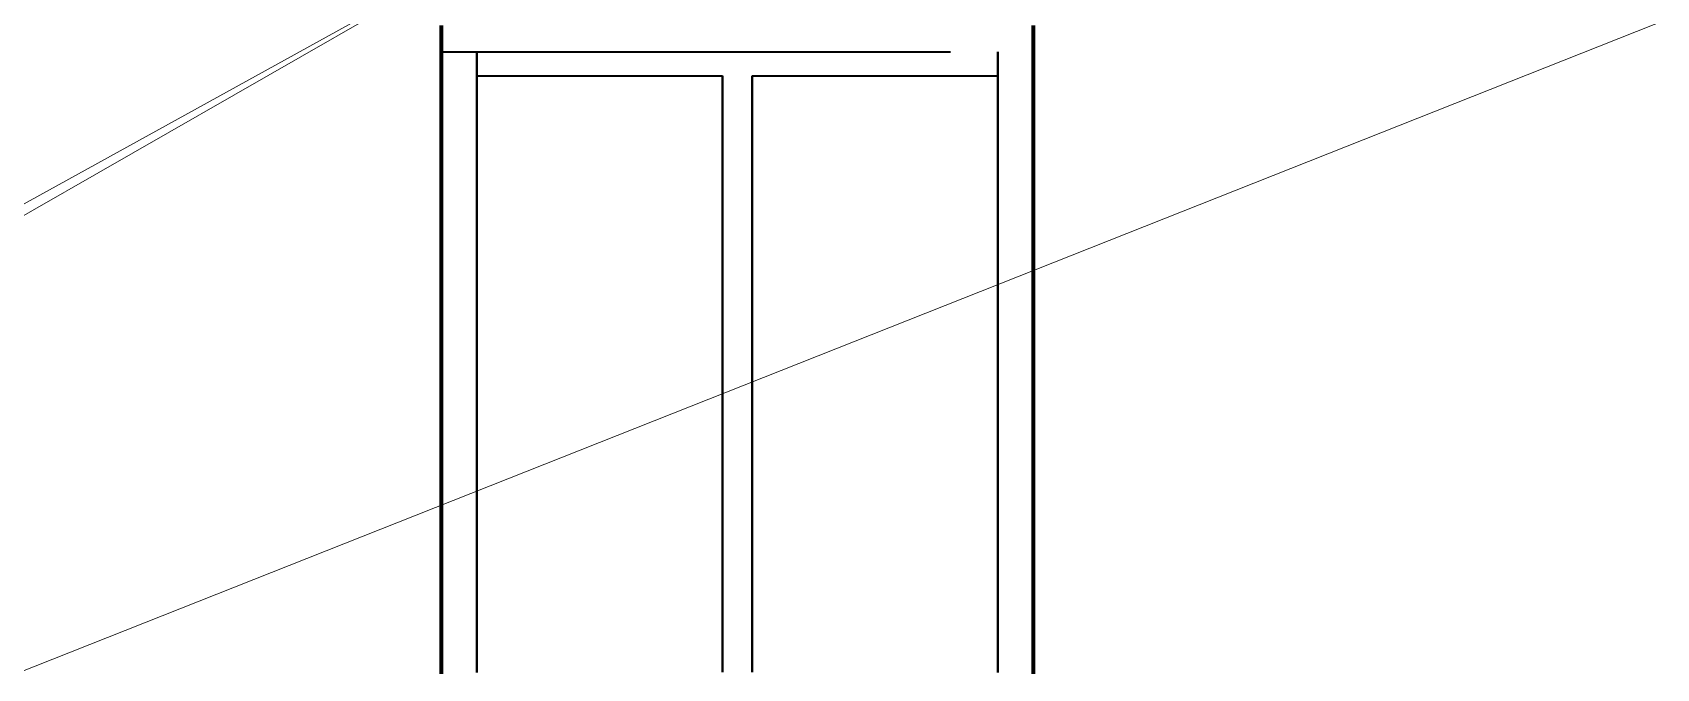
# Model space of a CAD drawing. Header units: millimetres. Extents: x 0 to 2208, y 0 to 420.
# Drawn here: x 104.63 to 118.35, y 164.36 to 169.73 of the extents above; entities that cross this region are included whole.
import ezdxf

# ---------------------------------------------------------------- set-up
doc = ezdxf.new("R2010")
doc.units = ezdxf.units.MM
doc.linetypes.add('IRAM-E-TRAZOS', pattern=[5, 4, -1])
for name, color, linetype, lineweight in [('01-VISIBLE', 7, 'CONTINUOUS', 70), ('02-OCULTA', 4, 'IRAM-E-TRAZOS', 35), ('08-FINA', 5, 'CONTINUOUS', 18)]:
    doc.layers.add(name, color=color, linetype=linetype, lineweight=lineweight)

msp = doc.modelspace()

# ---------------------------------------------------------------- linework, layer by layer
at = {"layer": '01-VISIBLE'}
for points in [[(108.084, 169.791), (108.084, 169.716), (108.084, 169.641), (108.084, 169.566), (108.084, 169.491), (108.084, 169.416), (108.084, 169.341), (108.084, 169.266), (108.084, 169.191), (108.084, 169.116), (108.084, 169.041), (108.084, 168.966), (108.084, 168.891), (108.084, 168.816), (108.084, 168.741), (108.084, 168.666), (108.084, 168.591), (108.084, 168.516), (108.084, 168.441), (108.084, 168.366), (108.084, 168.291), (108.084, 168.216), (108.084, 168.141), (108.084, 168.066), (108.084, 167.991), (108.084, 167.916), (108.084, 167.841), (108.084, 167.766), (108.084, 167.691), (108.084, 167.616), (108.084, 167.541), (108.084, 167.466), (108.084, 167.391), (108.084, 167.316), (108.084, 167.241), (108.084, 167.166), (108.084, 167.091), (108.084, 167.016), (108.084, 166.941), (108.084, 166.866), (108.084, 166.791), (108.084, 166.716), (108.084, 166.641), (108.084, 166.566), (108.084, 166.491), (108.084, 166.416), (108.084, 166.341), (108.084, 166.266), (108.084, 166.191), (108.084, 166.116), (108.084, 166.041), (108.084, 165.966), (108.084, 165.891), (108.084, 165.816), (108.084, 165.741), (108.084, 165.666), (108.084, 165.591), (108.084, 165.516), (108.084, 165.441), (108.084, 165.366), (108.084, 165.291), (108.084, 165.216), (108.084, 165.141), (108.084, 165.066), (108.084, 164.991), (108.084, 164.916), (108.084, 164.841), (108.084, 164.766), (108.084, 164.691), (108.084, 164.616), (108.084, 164.541), (108.084, 164.466), (108.084, 164.391), (108.084, 164.316)], [(113.084, 169.791), (113.084, 169.716), (113.084, 169.641), (113.084, 169.566), (113.084, 169.491), (113.084, 169.416), (113.084, 169.341), (113.084, 169.266), (113.084, 169.191), (113.084, 169.116), (113.084, 169.041), (113.084, 168.966), (113.084, 168.891), (113.084, 168.816), (113.084, 168.741), (113.084, 168.666), (113.084, 168.591), (113.084, 168.516), (113.084, 168.441), (113.084, 168.366), (113.084, 168.291), (113.084, 168.216), (113.084, 168.141), (113.084, 168.066), (113.084, 167.991), (113.084, 167.916), (113.084, 167.841), (113.084, 167.766), (113.084, 167.691), (113.084, 167.616), (113.084, 167.541), (113.084, 167.466), (113.084, 167.391), (113.084, 167.316), (113.084, 167.241), (113.084, 167.166), (113.084, 167.091), (113.084, 167.016), (113.084, 166.941), (113.084, 166.866), (113.084, 166.791), (113.084, 166.716), (113.084, 166.641), (113.084, 166.566), (113.084, 166.491), (113.084, 166.416), (113.084, 166.341), (113.084, 166.266), (113.084, 166.191), (113.084, 166.116), (113.084, 166.041), (113.084, 165.966), (113.084, 165.891), (113.084, 165.816), (113.084, 165.741), (113.084, 165.666), (113.084, 165.591), (113.084, 165.516), (113.084, 165.441), (113.084, 165.366), (113.084, 165.291), (113.084, 165.216), (113.084, 165.141), (113.084, 165.066), (113.084, 164.991), (113.084, 164.916), (113.084, 164.841), (113.084, 164.766), (113.084, 164.691), (113.084, 164.616), (113.084, 164.541), (113.084, 164.466), (113.084, 164.391), (113.084, 164.316)]]:
    msp.add_lwpolyline(points, dxfattribs=at)
at = {"layer": '02-OCULTA'}
for p, q in [((108.084, 169.566), (113.084, 169.566)), ((108.384, 169.566), (112.784, 169.566)), ((108.384, 169.366), (110.459, 169.366)), ((110.709, 169.366), (112.784, 169.366))]:
    msp.add_line(p, q, dxfattribs=at)
for points in [[(108.084, 164.316), (108.084, 164.391), (108.084, 164.466), (108.084, 164.541), (108.084, 164.616), (108.084, 164.691), (108.084, 164.766), (108.084, 164.841), (108.084, 164.916), (108.084, 164.991), (108.084, 165.066), (108.084, 165.141), (108.084, 165.216), (108.084, 165.291), (108.084, 165.366), (108.084, 165.441), (108.084, 165.516), (108.084, 165.591), (108.084, 165.666), (108.084, 165.741), (108.084, 165.816), (108.084, 165.891), (108.084, 165.966), (108.084, 166.041), (108.084, 166.116), (108.084, 166.191), (108.084, 166.266), (108.084, 166.341), (108.084, 166.416), (108.084, 166.491), (108.084, 166.566), (108.084, 166.641), (108.084, 166.716), (108.084, 166.791), (108.084, 166.866), (108.084, 166.941), (108.084, 167.016), (108.084, 167.091), (108.084, 167.166), (108.084, 167.241), (108.084, 167.316), (108.084, 167.391), (108.084, 167.466), (108.084, 167.541), (108.084, 167.616), (108.084, 167.691), (108.084, 167.766), (108.084, 167.841), (108.084, 167.916), (108.084, 167.991), (108.084, 168.066), (108.084, 168.141), (108.084, 168.216), (108.084, 168.291), (108.084, 168.366), (108.084, 168.441), (108.084, 168.516), (108.084, 168.591), (108.084, 168.666), (108.084, 168.741), (108.084, 168.816), (108.084, 168.891), (108.084, 168.966), (108.084, 169.041), (108.084, 169.116), (108.084, 169.191), (108.084, 169.266), (108.084, 169.341), (108.084, 169.416), (108.084, 169.491), (108.084, 169.566), (108.084, 169.641), (108.084, 169.716), (108.084, 169.791)], [(113.084, 164.316), (113.084, 164.391), (113.084, 164.466), (113.084, 164.541), (113.084, 164.616), (113.084, 164.691), (113.084, 164.766), (113.084, 164.841), (113.084, 164.916), (113.084, 164.991), (113.084, 165.066), (113.084, 165.141), (113.084, 165.216), (113.084, 165.291), (113.084, 165.366), (113.084, 165.441), (113.084, 165.516), (113.084, 165.591), (113.084, 165.666), (113.084, 165.741), (113.084, 165.816), (113.084, 165.891), (113.084, 165.966), (113.084, 166.041), (113.084, 166.116), (113.084, 166.191), (113.084, 166.266), (113.084, 166.341), (113.084, 166.416), (113.084, 166.491), (113.084, 166.566), (113.084, 166.641), (113.084, 166.716), (113.084, 166.791), (113.084, 166.866), (113.084, 166.941), (113.084, 167.016), (113.084, 167.091), (113.084, 167.166), (113.084, 167.241), (113.084, 167.316), (113.084, 167.391), (113.084, 167.466), (113.084, 167.541), (113.084, 167.616), (113.084, 167.691), (113.084, 167.766), (113.084, 167.841), (113.084, 167.916), (113.084, 167.991), (113.084, 168.066), (113.084, 168.141), (113.084, 168.216), (113.084, 168.291), (113.084, 168.366), (113.084, 168.441), (113.084, 168.516), (113.084, 168.591), (113.084, 168.666), (113.084, 168.741), (113.084, 168.816), (113.084, 168.891), (113.084, 168.966), (113.084, 169.041), (113.084, 169.116), (113.084, 169.191), (113.084, 169.266), (113.084, 169.341), (113.084, 169.416), (113.084, 169.491), (113.084, 169.566), (113.084, 169.641), (113.084, 169.716), (113.084, 169.791)], [(108.084, 169.566), (108.084, 169.512), (108.084, 169.458), (108.084, 169.404), (108.084, 169.35), (108.084, 169.296), (108.084, 169.242), (108.084, 169.188), (108.084, 169.134), (108.084, 169.08), (108.084, 169.026), (108.084, 168.972), (108.084, 168.918), (108.084, 168.864), (108.084, 168.81), (108.084, 168.756), (108.084, 168.702), (108.084, 168.648), (108.084, 168.594), (108.084, 168.54), (108.084, 168.486), (108.084, 168.432), (108.084, 168.378), (108.084, 168.324), (108.084, 168.27), (108.084, 168.216), (108.084, 168.162), (108.084, 168.108), (108.084, 168.054), (108.084, 168), (108.084, 167.946), (108.084, 167.892), (108.084, 167.838), (108.084, 167.784), (108.084, 167.73), (108.084, 167.676), (108.084, 167.622), (108.084, 167.568), (108.084, 167.514), (108.084, 167.46), (108.084, 167.406), (108.084, 167.352), (108.084, 167.298), (108.084, 167.244), (108.084, 167.19), (108.084, 167.136), (108.084, 167.082), (108.084, 167.028), (108.084, 166.974), (108.084, 166.92), (108.084, 166.866), (108.084, 166.812), (108.084, 166.758), (108.084, 166.704), (108.084, 166.65), (108.084, 166.596), (108.084, 166.542), (108.084, 166.488), (108.084, 166.434), (108.084, 166.38), (108.084, 166.326), (108.084, 166.272), (108.084, 166.218), (108.084, 166.164), (108.084, 166.11), (108.084, 166.056), (108.084, 166.002), (108.084, 165.948), (108.084, 165.894), (108.084, 165.84), (108.084, 165.786), (108.084, 165.732), (108.084, 165.678), (108.084, 165.624), (108.084, 165.57), (108.084, 165.516), (108.084, 165.462), (108.084, 165.408), (108.084, 165.354), (108.084, 165.3), (108.084, 165.246), (108.084, 165.192), (108.084, 165.138), (108.084, 165.084), (108.084, 165.03), (108.084, 164.976), (108.084, 164.922), (108.084, 164.868), (108.084, 164.814), (108.084, 164.76), (108.084, 164.706), (108.084, 164.652), (108.084, 164.598), (108.084, 164.544), (108.084, 164.49), (108.084, 164.436), (108.084, 164.382), (108.084, 164.328)], [(108.084, 164.328), (108.084, 164.382), (108.084, 164.436), (108.084, 164.49), (108.084, 164.544), (108.084, 164.598), (108.084, 164.652), (108.084, 164.706), (108.084, 164.76), (108.084, 164.814), (108.084, 164.868), (108.084, 164.922), (108.084, 164.976), (108.084, 165.03), (108.084, 165.084), (108.084, 165.138), (108.084, 165.192), (108.084, 165.246), (108.084, 165.3), (108.084, 165.354), (108.084, 165.408), (108.084, 165.462), (108.084, 165.516), (108.084, 165.57), (108.084, 165.624), (108.084, 165.678), (108.084, 165.732), (108.084, 165.786), (108.084, 165.84), (108.084, 165.894), (108.084, 165.948), (108.084, 166.002), (108.084, 166.056), (108.084, 166.11), (108.084, 166.164), (108.084, 166.218), (108.084, 166.272), (108.084, 166.326), (108.084, 166.38), (108.084, 166.434), (108.084, 166.488), (108.084, 166.542), (108.084, 166.596), (108.084, 166.65), (108.084, 166.704), (108.084, 166.758), (108.084, 166.812), (108.084, 166.866), (108.084, 166.92), (108.084, 166.974), (108.084, 167.028), (108.084, 167.082), (108.084, 167.136), (108.084, 167.19), (108.084, 167.244), (108.084, 167.298), (108.084, 167.352), (108.084, 167.406), (108.084, 167.46), (108.084, 167.514), (108.084, 167.568), (108.084, 167.622), (108.084, 167.676), (108.084, 167.73), (108.084, 167.784), (108.084, 167.838), (108.084, 167.892), (108.084, 167.946), (108.084, 168), (108.084, 168.054), (108.084, 168.108), (108.084, 168.162), (108.084, 168.216), (108.084, 168.27), (108.084, 168.324), (108.084, 168.378), (108.084, 168.432), (108.084, 168.486), (108.084, 168.54), (108.084, 168.594), (108.084, 168.648), (108.084, 168.702), (108.084, 168.756), (108.084, 168.81), (108.084, 168.864), (108.084, 168.918), (108.084, 168.972), (108.084, 169.026), (108.084, 169.08), (108.084, 169.134), (108.084, 169.188), (108.084, 169.242), (108.084, 169.296), (108.084, 169.35), (108.084, 169.404), (108.084, 169.458), (108.084, 169.512), (108.084, 169.566)], [(108.384, 169.566), (108.384, 169.512), (108.384, 169.458), (108.384, 169.404), (108.384, 169.35), (108.384, 169.296), (108.384, 169.242), (108.384, 169.188), (108.384, 169.134), (108.384, 169.08), (108.384, 169.026), (108.384, 168.972), (108.384, 168.918), (108.384, 168.864), (108.384, 168.81), (108.384, 168.756), (108.384, 168.702), (108.384, 168.648), (108.384, 168.594), (108.384, 168.54), (108.384, 168.486), (108.384, 168.432), (108.384, 168.378), (108.384, 168.324), (108.384, 168.27), (108.384, 168.216), (108.384, 168.162), (108.384, 168.108), (108.384, 168.054), (108.384, 168), (108.384, 167.946), (108.384, 167.892), (108.384, 167.838), (108.384, 167.784), (108.384, 167.73), (108.384, 167.676), (108.384, 167.622), (108.384, 167.568), (108.384, 167.514), (108.384, 167.46), (108.384, 167.406), (108.384, 167.352), (108.384, 167.298), (108.384, 167.244), (108.384, 167.19), (108.384, 167.136), (108.384, 167.082), (108.384, 167.028), (108.384, 166.974), (108.384, 166.92), (108.384, 166.866), (108.384, 166.812), (108.384, 166.758), (108.384, 166.704), (108.384, 166.65), (108.384, 166.596), (108.384, 166.542), (108.384, 166.488), (108.384, 166.434), (108.384, 166.38), (108.384, 166.326), (108.384, 166.272), (108.384, 166.218), (108.384, 166.164), (108.384, 166.11), (108.384, 166.056), (108.384, 166.002), (108.384, 165.948), (108.384, 165.894), (108.384, 165.84), (108.384, 165.786), (108.384, 165.732), (108.384, 165.678), (108.384, 165.624), (108.384, 165.57), (108.384, 165.516), (108.384, 165.462), (108.384, 165.408), (108.384, 165.354), (108.384, 165.3), (108.384, 165.246), (108.384, 165.192), (108.384, 165.138), (108.384, 165.084), (108.384, 165.03), (108.384, 164.976), (108.384, 164.922), (108.384, 164.868), (108.384, 164.814), (108.384, 164.76), (108.384, 164.706), (108.384, 164.652), (108.384, 164.598), (108.384, 164.544), (108.384, 164.49), (108.384, 164.436), (108.384, 164.382), (108.384, 164.328)], [(108.384, 164.328), (108.384, 164.382), (108.384, 164.436), (108.384, 164.49), (108.384, 164.544), (108.384, 164.598), (108.384, 164.652), (108.384, 164.706), (108.384, 164.76), (108.384, 164.814), (108.384, 164.868), (108.384, 164.922), (108.384, 164.976), (108.384, 165.03), (108.384, 165.084), (108.384, 165.138), (108.384, 165.192), (108.384, 165.246), (108.384, 165.3), (108.384, 165.354), (108.384, 165.408), (108.384, 165.462), (108.384, 165.516), (108.384, 165.57), (108.384, 165.624), (108.384, 165.678), (108.384, 165.732), (108.384, 165.786), (108.384, 165.84), (108.384, 165.894), (108.384, 165.948), (108.384, 166.002), (108.384, 166.056), (108.384, 166.11), (108.384, 166.164), (108.384, 166.218), (108.384, 166.272), (108.384, 166.326), (108.384, 166.38), (108.384, 166.434), (108.384, 166.488), (108.384, 166.542), (108.384, 166.596), (108.384, 166.65), (108.384, 166.704), (108.384, 166.758), (108.384, 166.812), (108.384, 166.866), (108.384, 166.92), (108.384, 166.974), (108.384, 167.028), (108.384, 167.082), (108.384, 167.136), (108.384, 167.19), (108.384, 167.244), (108.384, 167.298), (108.384, 167.352), (108.384, 167.406), (108.384, 167.46), (108.384, 167.514), (108.384, 167.568), (108.384, 167.622), (108.384, 167.676), (108.384, 167.73), (108.384, 167.784), (108.384, 167.838), (108.384, 167.892), (108.384, 167.946), (108.384, 168), (108.384, 168.054), (108.384, 168.108), (108.384, 168.162), (108.384, 168.216), (108.384, 168.27), (108.384, 168.324), (108.384, 168.378), (108.384, 168.432), (108.384, 168.486), (108.384, 168.54), (108.384, 168.594), (108.384, 168.648), (108.384, 168.702), (108.384, 168.756), (108.384, 168.81), (108.384, 168.864), (108.384, 168.918), (108.384, 168.972), (108.384, 169.026), (108.384, 169.08), (108.384, 169.134), (108.384, 169.188), (108.384, 169.242), (108.384, 169.296), (108.384, 169.35), (108.384, 169.404), (108.384, 169.458), (108.384, 169.512), (108.384, 169.566)], [(112.784, 169.566), (112.784, 169.512), (112.784, 169.458), (112.784, 169.404), (112.784, 169.35), (112.784, 169.296), (112.784, 169.242), (112.784, 169.188), (112.784, 169.134), (112.784, 169.08), (112.784, 169.026), (112.784, 168.972), (112.784, 168.918), (112.784, 168.864), (112.784, 168.81), (112.784, 168.756), (112.784, 168.702), (112.784, 168.648), (112.784, 168.594), (112.784, 168.54), (112.784, 168.486), (112.784, 168.432), (112.784, 168.378), (112.784, 168.324), (112.784, 168.27), (112.784, 168.216), (112.784, 168.162), (112.784, 168.108), (112.784, 168.054), (112.784, 168), (112.784, 167.946), (112.784, 167.892), (112.784, 167.838), (112.784, 167.784), (112.784, 167.73), (112.784, 167.676), (112.784, 167.622), (112.784, 167.568), (112.784, 167.514), (112.784, 167.46), (112.784, 167.406), (112.784, 167.352), (112.784, 167.298), (112.784, 167.244), (112.784, 167.19), (112.784, 167.136), (112.784, 167.082), (112.784, 167.028), (112.784, 166.974), (112.784, 166.92), (112.784, 166.866), (112.784, 166.812), (112.784, 166.758), (112.784, 166.704), (112.784, 166.65), (112.784, 166.596), (112.784, 166.542), (112.784, 166.488), (112.784, 166.434), (112.784, 166.38), (112.784, 166.326), (112.784, 166.272), (112.784, 166.218), (112.784, 166.164), (112.784, 166.11), (112.784, 166.056), (112.784, 166.002), (112.784, 165.948), (112.784, 165.894), (112.784, 165.84), (112.784, 165.786), (112.784, 165.732), (112.784, 165.678), (112.784, 165.624), (112.784, 165.57), (112.784, 165.516), (112.784, 165.462), (112.784, 165.408), (112.784, 165.354), (112.784, 165.3), (112.784, 165.246), (112.784, 165.192), (112.784, 165.138), (112.784, 165.084), (112.784, 165.03), (112.784, 164.976), (112.784, 164.922), (112.784, 164.868), (112.784, 164.814), (112.784, 164.76), (112.784, 164.706), (112.784, 164.652), (112.784, 164.598), (112.784, 164.544), (112.784, 164.49), (112.784, 164.436), (112.784, 164.382), (112.784, 164.328)], [(112.784, 164.328), (112.784, 164.382), (112.784, 164.436), (112.784, 164.49), (112.784, 164.544), (112.784, 164.598), (112.784, 164.652), (112.784, 164.706), (112.784, 164.76), (112.784, 164.814), (112.784, 164.868), (112.784, 164.922), (112.784, 164.976), (112.784, 165.03), (112.784, 165.084), (112.784, 165.138), (112.784, 165.192), (112.784, 165.246), (112.784, 165.3), (112.784, 165.354), (112.784, 165.408), (112.784, 165.462), (112.784, 165.516), (112.784, 165.57), (112.784, 165.624), (112.784, 165.678), (112.784, 165.732), (112.784, 165.786), (112.784, 165.84), (112.784, 165.894), (112.784, 165.948), (112.784, 166.002), (112.784, 166.056), (112.784, 166.11), (112.784, 166.164), (112.784, 166.218), (112.784, 166.272), (112.784, 166.326), (112.784, 166.38), (112.784, 166.434), (112.784, 166.488), (112.784, 166.542), (112.784, 166.596), (112.784, 166.65), (112.784, 166.704), (112.784, 166.758), (112.784, 166.812), (112.784, 166.866), (112.784, 166.92), (112.784, 166.974), (112.784, 167.028), (112.784, 167.082), (112.784, 167.136), (112.784, 167.19), (112.784, 167.244), (112.784, 167.298), (112.784, 167.352), (112.784, 167.406), (112.784, 167.46), (112.784, 167.514), (112.784, 167.568), (112.784, 167.622), (112.784, 167.676), (112.784, 167.73), (112.784, 167.784), (112.784, 167.838), (112.784, 167.892), (112.784, 167.946), (112.784, 168), (112.784, 168.054), (112.784, 168.108), (112.784, 168.162), (112.784, 168.216), (112.784, 168.27), (112.784, 168.324), (112.784, 168.378), (112.784, 168.432), (112.784, 168.486), (112.784, 168.54), (112.784, 168.594), (112.784, 168.648), (112.784, 168.702), (112.784, 168.756), (112.784, 168.81), (112.784, 168.864), (112.784, 168.918), (112.784, 168.972), (112.784, 169.026), (112.784, 169.08), (112.784, 169.134), (112.784, 169.188), (112.784, 169.242), (112.784, 169.296), (112.784, 169.35), (112.784, 169.404), (112.784, 169.458), (112.784, 169.512), (112.784, 169.566)], [(113.084, 169.566), (113.084, 169.512), (113.084, 169.458), (113.084, 169.404), (113.084, 169.35), (113.084, 169.296), (113.084, 169.242), (113.084, 169.188), (113.084, 169.134), (113.084, 169.08), (113.084, 169.026), (113.084, 168.972), (113.084, 168.918), (113.084, 168.864), (113.084, 168.81), (113.084, 168.756), (113.084, 168.702), (113.084, 168.648), (113.084, 168.594), (113.084, 168.54), (113.084, 168.486), (113.084, 168.432), (113.084, 168.378), (113.084, 168.324), (113.084, 168.27), (113.084, 168.216), (113.084, 168.162), (113.084, 168.108), (113.084, 168.054), (113.084, 168), (113.084, 167.946), (113.084, 167.892), (113.084, 167.838), (113.084, 167.784), (113.084, 167.73), (113.084, 167.676), (113.084, 167.622), (113.084, 167.568), (113.084, 167.514), (113.084, 167.46), (113.084, 167.406), (113.084, 167.352), (113.084, 167.298), (113.084, 167.244), (113.084, 167.19), (113.084, 167.136), (113.084, 167.082), (113.084, 167.028), (113.084, 166.974), (113.084, 166.92), (113.084, 166.866), (113.084, 166.812), (113.084, 166.758), (113.084, 166.704), (113.084, 166.65), (113.084, 166.596), (113.084, 166.542), (113.084, 166.488), (113.084, 166.434), (113.084, 166.38), (113.084, 166.326), (113.084, 166.272), (113.084, 166.218), (113.084, 166.164), (113.084, 166.11), (113.084, 166.056), (113.084, 166.002), (113.084, 165.948), (113.084, 165.894), (113.084, 165.84), (113.084, 165.786), (113.084, 165.732), (113.084, 165.678), (113.084, 165.624), (113.084, 165.57), (113.084, 165.516), (113.084, 165.462), (113.084, 165.408), (113.084, 165.354), (113.084, 165.3), (113.084, 165.246), (113.084, 165.192), (113.084, 165.138), (113.084, 165.084), (113.084, 165.03), (113.084, 164.976), (113.084, 164.922), (113.084, 164.868), (113.084, 164.814), (113.084, 164.76), (113.084, 164.706), (113.084, 164.652), (113.084, 164.598), (113.084, 164.544), (113.084, 164.49), (113.084, 164.436), (113.084, 164.382), (113.084, 164.328)], [(113.084, 164.328), (113.084, 164.382), (113.084, 164.436), (113.084, 164.49), (113.084, 164.544), (113.084, 164.598), (113.084, 164.652), (113.084, 164.706), (113.084, 164.76), (113.084, 164.814), (113.084, 164.868), (113.084, 164.922), (113.084, 164.976), (113.084, 165.03), (113.084, 165.084), (113.084, 165.138), (113.084, 165.192), (113.084, 165.246), (113.084, 165.3), (113.084, 165.354), (113.084, 165.408), (113.084, 165.462), (113.084, 165.516), (113.084, 165.57), (113.084, 165.624), (113.084, 165.678), (113.084, 165.732), (113.084, 165.786), (113.084, 165.84), (113.084, 165.894), (113.084, 165.948), (113.084, 166.002), (113.084, 166.056), (113.084, 166.11), (113.084, 166.164), (113.084, 166.218), (113.084, 166.272), (113.084, 166.326), (113.084, 166.38), (113.084, 166.434), (113.084, 166.488), (113.084, 166.542), (113.084, 166.596), (113.084, 166.65), (113.084, 166.704), (113.084, 166.758), (113.084, 166.812), (113.084, 166.866), (113.084, 166.92), (113.084, 166.974), (113.084, 167.028), (113.084, 167.082), (113.084, 167.136), (113.084, 167.19), (113.084, 167.244), (113.084, 167.298), (113.084, 167.352), (113.084, 167.406), (113.084, 167.46), (113.084, 167.514), (113.084, 167.568), (113.084, 167.622), (113.084, 167.676), (113.084, 167.73), (113.084, 167.784), (113.084, 167.838), (113.084, 167.892), (113.084, 167.946), (113.084, 168), (113.084, 168.054), (113.084, 168.108), (113.084, 168.162), (113.084, 168.216), (113.084, 168.27), (113.084, 168.324), (113.084, 168.378), (113.084, 168.432), (113.084, 168.486), (113.084, 168.54), (113.084, 168.594), (113.084, 168.648), (113.084, 168.702), (113.084, 168.756), (113.084, 168.81), (113.084, 168.864), (113.084, 168.918), (113.084, 168.972), (113.084, 169.026), (113.084, 169.08), (113.084, 169.134), (113.084, 169.188), (113.084, 169.242), (113.084, 169.296), (113.084, 169.35), (113.084, 169.404), (113.084, 169.458), (113.084, 169.512), (113.084, 169.566)], [(108.384, 169.366), (108.384, 169.313), (108.384, 169.26), (108.384, 169.207), (108.384, 169.154), (108.384, 169.101), (108.384, 169.048), (108.384, 168.995), (108.384, 168.942), (108.384, 168.889), (108.384, 168.836), (108.384, 168.783), (108.384, 168.73), (108.384, 168.677), (108.384, 168.624), (108.384, 168.571), (108.384, 168.518), (108.384, 168.465), (108.384, 168.412), (108.384, 168.359), (108.384, 168.306), (108.384, 168.253), (108.384, 168.2), (108.384, 168.147), (108.384, 168.094), (108.384, 168.041), (108.384, 167.988), (108.384, 167.935), (108.384, 167.882), (108.384, 167.829), (108.384, 167.776), (108.384, 167.723), (108.384, 167.67), (108.384, 167.617), (108.384, 167.564), (108.384, 167.511), (108.384, 167.458), (108.384, 167.405), (108.384, 167.352), (108.384, 167.299), (108.384, 167.246), (108.384, 167.193), (108.384, 167.14), (108.384, 167.087), (108.384, 167.034), (108.384, 166.981), (108.384, 166.928), (108.384, 166.875), (108.384, 166.822), (108.384, 166.769), (108.384, 166.716), (108.384, 166.663), (108.384, 166.61), (108.384, 166.557), (108.384, 166.504), (108.384, 166.451), (108.384, 166.398), (108.384, 166.345), (108.384, 166.292), (108.384, 166.239), (108.384, 166.186), (108.384, 166.133), (108.384, 166.08), (108.384, 166.027), (108.384, 165.974), (108.384, 165.921), (108.384, 165.868), (108.384, 165.815), (108.384, 165.762), (108.384, 165.709), (108.384, 165.656), (108.384, 165.603), (108.384, 165.55), (108.384, 165.497), (108.384, 165.444), (108.384, 165.391), (108.384, 165.338), (108.384, 165.285), (108.384, 165.232), (108.384, 165.179), (108.384, 165.126), (108.384, 165.073), (108.384, 165.02), (108.384, 164.967), (108.384, 164.914), (108.384, 164.861), (108.384, 164.808), (108.384, 164.755), (108.384, 164.702), (108.384, 164.649), (108.384, 164.596), (108.384, 164.543), (108.384, 164.49), (108.384, 164.437), (108.384, 164.384), (108.384, 164.331)], [(108.384, 164.331), (108.384, 164.384), (108.384, 164.437), (108.384, 164.49), (108.384, 164.543), (108.384, 164.596), (108.384, 164.649), (108.384, 164.702), (108.384, 164.755), (108.384, 164.808), (108.384, 164.861), (108.384, 164.914), (108.384, 164.967), (108.384, 165.02), (108.384, 165.073), (108.384, 165.126), (108.384, 165.179), (108.384, 165.232), (108.384, 165.285), (108.384, 165.338), (108.384, 165.391), (108.384, 165.444), (108.384, 165.497), (108.384, 165.55), (108.384, 165.603), (108.384, 165.656), (108.384, 165.709), (108.384, 165.762), (108.384, 165.815), (108.384, 165.868), (108.384, 165.921), (108.384, 165.974), (108.384, 166.027), (108.384, 166.08), (108.384, 166.133), (108.384, 166.186), (108.384, 166.239), (108.384, 166.292), (108.384, 166.345), (108.384, 166.398), (108.384, 166.451), (108.384, 166.504), (108.384, 166.557), (108.384, 166.61), (108.384, 166.663), (108.384, 166.716), (108.384, 166.769), (108.384, 166.822), (108.384, 166.875), (108.384, 166.928), (108.384, 166.981), (108.384, 167.034), (108.384, 167.087), (108.384, 167.14), (108.384, 167.193), (108.384, 167.246), (108.384, 167.299), (108.384, 167.352), (108.384, 167.405), (108.384, 167.458), (108.384, 167.511), (108.384, 167.564), (108.384, 167.617), (108.384, 167.67), (108.384, 167.723), (108.384, 167.776), (108.384, 167.829), (108.384, 167.882), (108.384, 167.935), (108.384, 167.988), (108.384, 168.041), (108.384, 168.094), (108.384, 168.147), (108.384, 168.2), (108.384, 168.253), (108.384, 168.306), (108.384, 168.359), (108.384, 168.412), (108.384, 168.465), (108.384, 168.518), (108.384, 168.571), (108.384, 168.624), (108.384, 168.677), (108.384, 168.73), (108.384, 168.783), (108.384, 168.836), (108.384, 168.889), (108.384, 168.942), (108.384, 168.995), (108.384, 169.048), (108.384, 169.101), (108.384, 169.154), (108.384, 169.207), (108.384, 169.26), (108.384, 169.313), (108.384, 169.366)], [(110.459, 169.366), (110.459, 169.313), (110.459, 169.26), (110.459, 169.207), (110.459, 169.154), (110.459, 169.101), (110.459, 169.048), (110.459, 168.995), (110.459, 168.942), (110.459, 168.889), (110.459, 168.836), (110.459, 168.783), (110.459, 168.73), (110.459, 168.677), (110.459, 168.624), (110.459, 168.571), (110.459, 168.518), (110.459, 168.465), (110.459, 168.412), (110.459, 168.359), (110.459, 168.306), (110.459, 168.253), (110.459, 168.2), (110.459, 168.147), (110.459, 168.094), (110.459, 168.041), (110.459, 167.988), (110.459, 167.935), (110.459, 167.882), (110.459, 167.829), (110.459, 167.776), (110.459, 167.723), (110.459, 167.67), (110.459, 167.617), (110.459, 167.564), (110.459, 167.511), (110.459, 167.458), (110.459, 167.405), (110.459, 167.352), (110.459, 167.299), (110.459, 167.246), (110.459, 167.193), (110.459, 167.14), (110.459, 167.087), (110.459, 167.034), (110.459, 166.981), (110.459, 166.928), (110.459, 166.875), (110.459, 166.822), (110.459, 166.769), (110.459, 166.716), (110.459, 166.663), (110.459, 166.61), (110.459, 166.557), (110.459, 166.504), (110.459, 166.451), (110.459, 166.398), (110.459, 166.345), (110.459, 166.292), (110.459, 166.239), (110.459, 166.186), (110.459, 166.133), (110.459, 166.08), (110.459, 166.027), (110.459, 165.974), (110.459, 165.921), (110.459, 165.868), (110.459, 165.815), (110.459, 165.762), (110.459, 165.709), (110.459, 165.656), (110.459, 165.603), (110.459, 165.55), (110.459, 165.497), (110.459, 165.444), (110.459, 165.391), (110.459, 165.338), (110.459, 165.285), (110.459, 165.232), (110.459, 165.179), (110.459, 165.126), (110.459, 165.073), (110.459, 165.02), (110.459, 164.967), (110.459, 164.914), (110.459, 164.861), (110.459, 164.808), (110.459, 164.755), (110.459, 164.702), (110.459, 164.649), (110.459, 164.596), (110.459, 164.543), (110.459, 164.49), (110.459, 164.437), (110.459, 164.384), (110.459, 164.331)], [(110.459, 164.331), (110.459, 164.384), (110.459, 164.437), (110.459, 164.49), (110.459, 164.543), (110.459, 164.596), (110.459, 164.649), (110.459, 164.702), (110.459, 164.755), (110.459, 164.808), (110.459, 164.861), (110.459, 164.914), (110.459, 164.967), (110.459, 165.02), (110.459, 165.073), (110.459, 165.126), (110.459, 165.179), (110.459, 165.232), (110.459, 165.285), (110.459, 165.338), (110.459, 165.391), (110.459, 165.444), (110.459, 165.497), (110.459, 165.55), (110.459, 165.603), (110.459, 165.656), (110.459, 165.709), (110.459, 165.762), (110.459, 165.815), (110.459, 165.868), (110.459, 165.921), (110.459, 165.974), (110.459, 166.027), (110.459, 166.08), (110.459, 166.133), (110.459, 166.186), (110.459, 166.239), (110.459, 166.292), (110.459, 166.345), (110.459, 166.398), (110.459, 166.451), (110.459, 166.504), (110.459, 166.557), (110.459, 166.61), (110.459, 166.663), (110.459, 166.716), (110.459, 166.769), (110.459, 166.822), (110.459, 166.875), (110.459, 166.928), (110.459, 166.981), (110.459, 167.034), (110.459, 167.087), (110.459, 167.14), (110.459, 167.193), (110.459, 167.246), (110.459, 167.299), (110.459, 167.352), (110.459, 167.405), (110.459, 167.458), (110.459, 167.511), (110.459, 167.564), (110.459, 167.617), (110.459, 167.67), (110.459, 167.723), (110.459, 167.776), (110.459, 167.829), (110.459, 167.882), (110.459, 167.935), (110.459, 167.988), (110.459, 168.041), (110.459, 168.094), (110.459, 168.147), (110.459, 168.2), (110.459, 168.253), (110.459, 168.306), (110.459, 168.359), (110.459, 168.412), (110.459, 168.465), (110.459, 168.518), (110.459, 168.571), (110.459, 168.624), (110.459, 168.677), (110.459, 168.73), (110.459, 168.783), (110.459, 168.836), (110.459, 168.889), (110.459, 168.942), (110.459, 168.995), (110.459, 169.048), (110.459, 169.101), (110.459, 169.154), (110.459, 169.207), (110.459, 169.26), (110.459, 169.313), (110.459, 169.366)], [(110.709, 169.366), (110.709, 169.313), (110.709, 169.26), (110.709, 169.207), (110.709, 169.154), (110.709, 169.101), (110.709, 169.048), (110.709, 168.995), (110.709, 168.942), (110.709, 168.889), (110.709, 168.836), (110.709, 168.783), (110.709, 168.73), (110.709, 168.677), (110.709, 168.624), (110.709, 168.571), (110.709, 168.518), (110.709, 168.465), (110.709, 168.412), (110.709, 168.359), (110.709, 168.306), (110.709, 168.253), (110.709, 168.2), (110.709, 168.147), (110.709, 168.094), (110.709, 168.041), (110.709, 167.988), (110.709, 167.935), (110.709, 167.882), (110.709, 167.829), (110.709, 167.776), (110.709, 167.723), (110.709, 167.67), (110.709, 167.617), (110.709, 167.564), (110.709, 167.511), (110.709, 167.458), (110.709, 167.405), (110.709, 167.352), (110.709, 167.299), (110.709, 167.246), (110.709, 167.193), (110.709, 167.14), (110.709, 167.087), (110.709, 167.034), (110.709, 166.981), (110.709, 166.928), (110.709, 166.875), (110.709, 166.822), (110.709, 166.769), (110.709, 166.716), (110.709, 166.663), (110.709, 166.61), (110.709, 166.557), (110.709, 166.504), (110.709, 166.451), (110.709, 166.398), (110.709, 166.345), (110.709, 166.292), (110.709, 166.239), (110.709, 166.186), (110.709, 166.133), (110.709, 166.08), (110.709, 166.027), (110.709, 165.974), (110.709, 165.921), (110.709, 165.868), (110.709, 165.815), (110.709, 165.762), (110.709, 165.709), (110.709, 165.656), (110.709, 165.603), (110.709, 165.55), (110.709, 165.497), (110.709, 165.444), (110.709, 165.391), (110.709, 165.338), (110.709, 165.285), (110.709, 165.232), (110.709, 165.179), (110.709, 165.126), (110.709, 165.073), (110.709, 165.02), (110.709, 164.967), (110.709, 164.914), (110.709, 164.861), (110.709, 164.808), (110.709, 164.755), (110.709, 164.702), (110.709, 164.649), (110.709, 164.596), (110.709, 164.543), (110.709, 164.49), (110.709, 164.437), (110.709, 164.384), (110.709, 164.331)], [(110.709, 164.331), (110.709, 164.384), (110.709, 164.437), (110.709, 164.49), (110.709, 164.543), (110.709, 164.596), (110.709, 164.649), (110.709, 164.702), (110.709, 164.755), (110.709, 164.808), (110.709, 164.861), (110.709, 164.914), (110.709, 164.967), (110.709, 165.02), (110.709, 165.073), (110.709, 165.126), (110.709, 165.179), (110.709, 165.232), (110.709, 165.285), (110.709, 165.338), (110.709, 165.391), (110.709, 165.444), (110.709, 165.497), (110.709, 165.55), (110.709, 165.603), (110.709, 165.656), (110.709, 165.709), (110.709, 165.762), (110.709, 165.815), (110.709, 165.868), (110.709, 165.921), (110.709, 165.974), (110.709, 166.027), (110.709, 166.08), (110.709, 166.133), (110.709, 166.186), (110.709, 166.239), (110.709, 166.292), (110.709, 166.345), (110.709, 166.398), (110.709, 166.451), (110.709, 166.504), (110.709, 166.557), (110.709, 166.61), (110.709, 166.663), (110.709, 166.716), (110.709, 166.769), (110.709, 166.822), (110.709, 166.875), (110.709, 166.928), (110.709, 166.981), (110.709, 167.034), (110.709, 167.087), (110.709, 167.14), (110.709, 167.193), (110.709, 167.246), (110.709, 167.299), (110.709, 167.352), (110.709, 167.405), (110.709, 167.458), (110.709, 167.511), (110.709, 167.564), (110.709, 167.617), (110.709, 167.67), (110.709, 167.723), (110.709, 167.776), (110.709, 167.829), (110.709, 167.882), (110.709, 167.935), (110.709, 167.988), (110.709, 168.041), (110.709, 168.094), (110.709, 168.147), (110.709, 168.2), (110.709, 168.253), (110.709, 168.306), (110.709, 168.359), (110.709, 168.412), (110.709, 168.465), (110.709, 168.518), (110.709, 168.571), (110.709, 168.624), (110.709, 168.677), (110.709, 168.73), (110.709, 168.783), (110.709, 168.836), (110.709, 168.889), (110.709, 168.942), (110.709, 168.995), (110.709, 169.048), (110.709, 169.101), (110.709, 169.154), (110.709, 169.207), (110.709, 169.26), (110.709, 169.313), (110.709, 169.366)], [(112.784, 169.366), (112.784, 169.313), (112.784, 169.26), (112.784, 169.207), (112.784, 169.154), (112.784, 169.101), (112.784, 169.048), (112.784, 168.995), (112.784, 168.942), (112.784, 168.889), (112.784, 168.836), (112.784, 168.783), (112.784, 168.73), (112.784, 168.677), (112.784, 168.624), (112.784, 168.571), (112.784, 168.518), (112.784, 168.465), (112.784, 168.412), (112.784, 168.359), (112.784, 168.306), (112.784, 168.253), (112.784, 168.2), (112.784, 168.147), (112.784, 168.094), (112.784, 168.041), (112.784, 167.988), (112.784, 167.935), (112.784, 167.882), (112.784, 167.829), (112.784, 167.776), (112.784, 167.723), (112.784, 167.67), (112.784, 167.617), (112.784, 167.564), (112.784, 167.511), (112.784, 167.458), (112.784, 167.405), (112.784, 167.352), (112.784, 167.299), (112.784, 167.246), (112.784, 167.193), (112.784, 167.14), (112.784, 167.087), (112.784, 167.034), (112.784, 166.981), (112.784, 166.928), (112.784, 166.875), (112.784, 166.822), (112.784, 166.769), (112.784, 166.716), (112.784, 166.663), (112.784, 166.61), (112.784, 166.557), (112.784, 166.504), (112.784, 166.451), (112.784, 166.398), (112.784, 166.345), (112.784, 166.292), (112.784, 166.239), (112.784, 166.186), (112.784, 166.133), (112.784, 166.08), (112.784, 166.027), (112.784, 165.974), (112.784, 165.921), (112.784, 165.868), (112.784, 165.815), (112.784, 165.762), (112.784, 165.709), (112.784, 165.656), (112.784, 165.603), (112.784, 165.55), (112.784, 165.497), (112.784, 165.444), (112.784, 165.391), (112.784, 165.338), (112.784, 165.285), (112.784, 165.232), (112.784, 165.179), (112.784, 165.126), (112.784, 165.073), (112.784, 165.02), (112.784, 164.967), (112.784, 164.914), (112.784, 164.861), (112.784, 164.808), (112.784, 164.755), (112.784, 164.702), (112.784, 164.649), (112.784, 164.596), (112.784, 164.543), (112.784, 164.49), (112.784, 164.437), (112.784, 164.384), (112.784, 164.331)], [(112.784, 164.331), (112.784, 164.384), (112.784, 164.437), (112.784, 164.49), (112.784, 164.543), (112.784, 164.596), (112.784, 164.649), (112.784, 164.702), (112.784, 164.755), (112.784, 164.808), (112.784, 164.861), (112.784, 164.914), (112.784, 164.967), (112.784, 165.02), (112.784, 165.073), (112.784, 165.126), (112.784, 165.179), (112.784, 165.232), (112.784, 165.285), (112.784, 165.338), (112.784, 165.391), (112.784, 165.444), (112.784, 165.497), (112.784, 165.55), (112.784, 165.603), (112.784, 165.656), (112.784, 165.709), (112.784, 165.762), (112.784, 165.815), (112.784, 165.868), (112.784, 165.921), (112.784, 165.974), (112.784, 166.027), (112.784, 166.08), (112.784, 166.133), (112.784, 166.186), (112.784, 166.239), (112.784, 166.292), (112.784, 166.345), (112.784, 166.398), (112.784, 166.451), (112.784, 166.504), (112.784, 166.557), (112.784, 166.61), (112.784, 166.663), (112.784, 166.716), (112.784, 166.769), (112.784, 166.822), (112.784, 166.875), (112.784, 166.928), (112.784, 166.981), (112.784, 167.034), (112.784, 167.087), (112.784, 167.14), (112.784, 167.193), (112.784, 167.246), (112.784, 167.299), (112.784, 167.352), (112.784, 167.405), (112.784, 167.458), (112.784, 167.511), (112.784, 167.564), (112.784, 167.617), (112.784, 167.67), (112.784, 167.723), (112.784, 167.776), (112.784, 167.829), (112.784, 167.882), (112.784, 167.935), (112.784, 167.988), (112.784, 168.041), (112.784, 168.094), (112.784, 168.147), (112.784, 168.2), (112.784, 168.253), (112.784, 168.306), (112.784, 168.359), (112.784, 168.412), (112.784, 168.465), (112.784, 168.518), (112.784, 168.571), (112.784, 168.624), (112.784, 168.677), (112.784, 168.73), (112.784, 168.783), (112.784, 168.836), (112.784, 168.889), (112.784, 168.942), (112.784, 168.995), (112.784, 169.048), (112.784, 169.101), (112.784, 169.154), (112.784, 169.207), (112.784, 169.26), (112.784, 169.313), (112.784, 169.366)]]:
    msp.add_lwpolyline(points, dxfattribs=at)
at = {"layer": '08-FINA'}
for p, q in [((139.982, 187.833), (90.484, 160.516)), ((130.014, 182.777), (90.484, 160.118)), ((139.765, 178.292), (90.484, 158.766))]:
    msp.add_line(p, q, dxfattribs=at)

doc.saveas('drawing.dxf')
